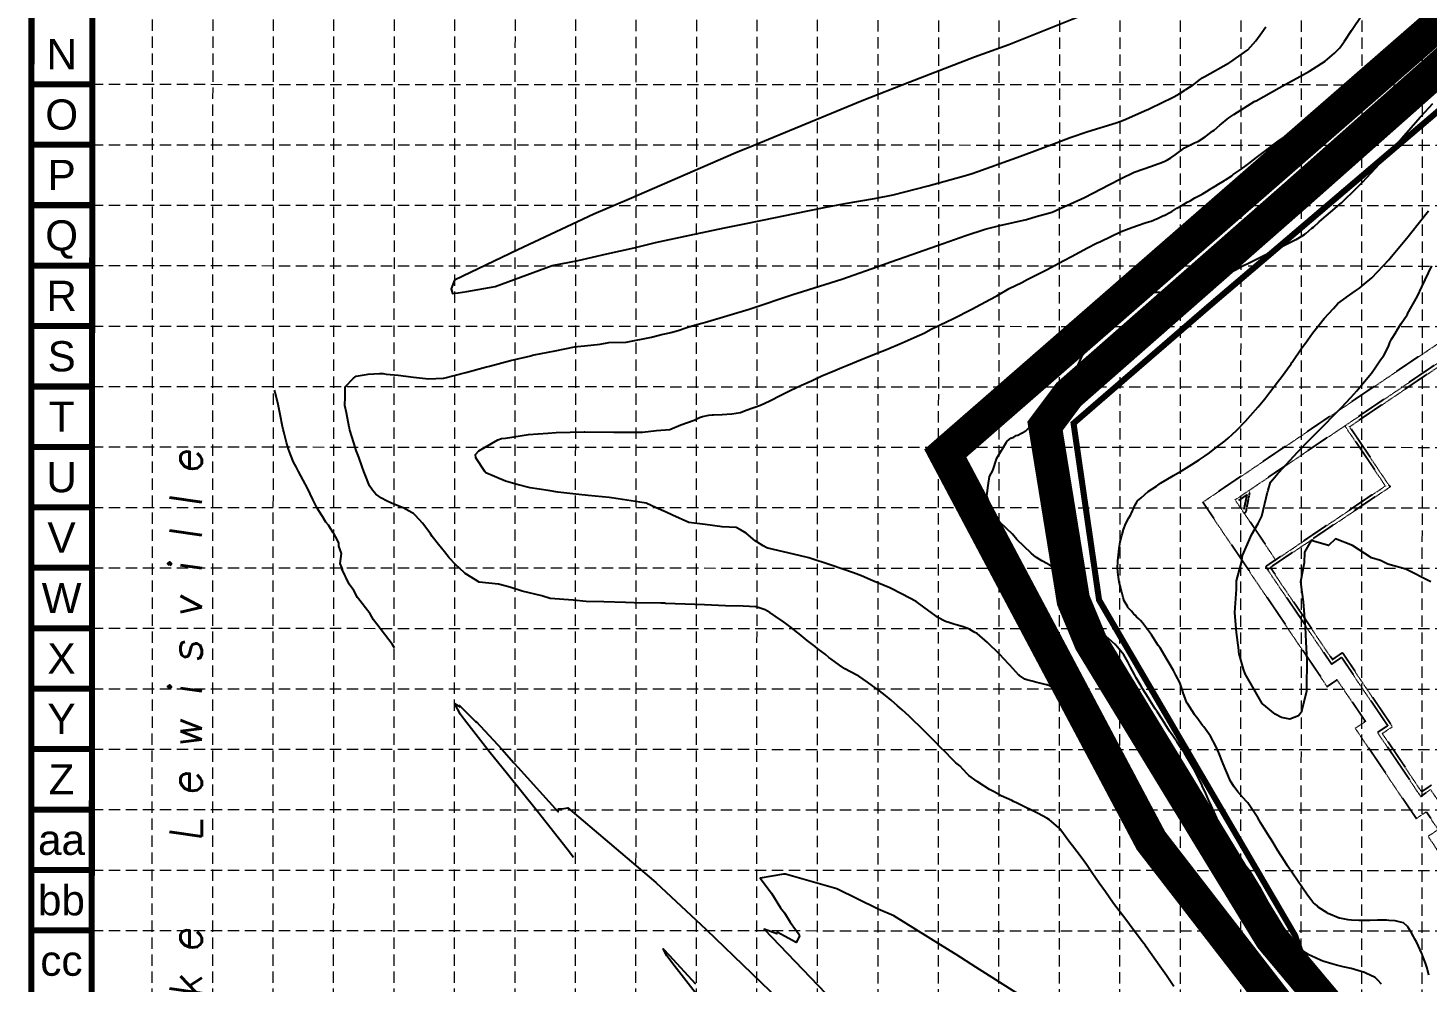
# Model space of a CAD drawing. Extents: x -334 to 9916, y 1271 to 43031.
# Drawn here: x 2420 to 4504, y 2191 to 3611 of the extents above; entities that cross this region are included whole.
import ezdxf
from ezdxf.enums import TextEntityAlignment as Align

# ---------------------------------------------------------------- set-up
doc = ezdxf.new("R2010")
doc.units = 0
doc.header["$LTSCALE"] = 150
doc.header["$MEASUREMENT"] = 0
for name, pattern in [('BGO ACAD 02$0$HIDDEN', [0.375, 0.25, -0.125]), ('DASHED', [0.75, 0.5, -0.25]), ('HIDDEN', [0.375, 0.25, -0.125])]:
    doc.linetypes.add(name, pattern=pattern)
doc.layers.get('0').update_dxf_attribs({"linetype": 'CONTINUOUS'})
for name, color, linetype in [('A5', 5, 'CONTINUOUS'), ('BASE', 7, 'CONTINUOUS'), ('contours-ng', 253, 'CONTINUOUS'), ('FIXTURES', 1, 'CONTINUOUS'), ('GRID', 254, 'HIDDEN'), ('outline2', 5, 'CONTINUOUS'), ('ROOF LINE', 253, 'CONTINUOUS'), ('swppp', 5, 'CONTINUOUS')]:
    doc.layers.add(name, color=color, linetype=linetype)
doc.styles.add('C60', font='SIMPLEX.shx', dxfattribs={"oblique": 8, "height": 2.4})
doc.styles.add('L120', font='simplex.shx', dxfattribs={"height": 4.8})
doc.styles.get("Standard").update_dxf_attribs({"font": 'ARIAL.TTF'})

# ---------------------------------------------------------------- blocks, each defined once
blk = doc.blocks.new('A$C3BC84700')
h = blk.add_hatch(color=7)
h.paths.add_polyline_path([(2194, -8035.5), (1995, -7901.3), (1982.9, -7919.2), (2181.9, -8053.4)])
h.paths.add_polyline_path([(2007.1, -7883.4), (1808.1, -7749.2), (1796, -7767.1), (1995, -7901.3)])
h.paths.add_polyline_path([(1597, -7632.9), (1585, -7650.9), (1783.9, -7785.1), (1796, -7767.1)])
at = {"color": 7}
for p, q in [((1585, -7650.9), (1609.1, -7615)), ((2007.1, -7883.4), (1609.1, -7615)), ((2194, -8035.5), (1597, -7632.9)), ((1585, -7650.9), (1576.9, -7662.8)), ((1982.9, -7919.2), (1585, -7650.9)), ((1783.9, -7785.1), (1808.1, -7749.2)), ((1783.9, -7785.1), (1775.9, -7797)), ((1982.9, -7919.2), (2007.1, -7883.4)), ((2206.1, -8017.6), (2007.1, -7883.4)), ((1982.9, -7919.2), (1974.9, -7931.2)), ((2181.9, -8053.4), (1982.9, -7919.2)), ((2181.9, -8053.4), (2206.1, -8017.6)), ((2181.9, -8053.4), (2173.9, -8065.4))]:
    blk.add_line(p, q, dxfattribs=at)
at = {"color": 7, "style": 'L120'}
for s, height, p in [('60', 23.04, (1589.2, -7691.8)), ('40', 23.04, (1781.8, -7821.7)), ('20', 23.04, (1979, -7958.9)), ('0', 23, (2169.5, -8083.2))]:
    blk.add_text(s, height=height, rotation=146.0052, dxfattribs=at).set_placement(p)

msp = doc.modelspace()

# ---------------------------------------------------------------- linework, layer by layer
at = {"layer": 'BASE', "const_width": 9}
for points in [[(2424.2, 1277.3), (8184.2, 1275.6), (8185.3, 4875.6), (2425.3, 4877.3)], [(2514.1, 1367.3), (8094.5, 1365.5), (8095.4, 4785.7), (2516.2, 4787.5)]]:
    msp.add_lwpolyline(points, close=True, dxfattribs=at)
for points in [[(2514.9, 3527.3), (2424.9, 3527.3)], [(2514.9, 3437.3), (2424.9, 3437.3)], [(2514.8, 3347.3), (2424.8, 3347.3)], [(2514.8, 3257.3), (2424.8, 3257.3)], [(2514.8, 3167.3), (2424.8, 3167.3)], [(2514.8, 3077.3), (2424.8, 3077.3)], [(2514.7, 2987.3), (2424.7, 2987.3)], [(2514.7, 2897.3), (2424.7, 2897.3)], [(2514.7, 2807.3), (2424.7, 2807.3)], [(2514.7, 2717.3), (2424.7, 2717.3)], [(2514.6, 2627.3), (2424.6, 2627.3)], [(2514.6, 2537.3), (2424.6, 2537.3)], [(2514.6, 2447.3), (2424.6, 2447.3)], [(2514.5, 2357.3), (2424.5, 2357.3)], [(2514.5, 2267.3), (2424.5, 2267.3)]]:
    msp.add_lwpolyline(points, dxfattribs=at)
at = {"layer": 'contours-ng', "color": 35, "linetype": 'Continuous'}
for points in [[(4125.2, 2183.6), (4114.3, 2200.2), (4104.6, 2214.1), (4084.3, 2242.9), (4082.9, 2244.8), (4078.3, 2251), (4059.4, 2276), (4053.9, 2283.6), (4035.6, 2307.2), (4023.5, 2324.9), (4014, 2337.9), (4003.3, 2353.6), (3995.3, 2365.3), (3987.3, 2376.2), (3974.7, 2393.1), (3970.6, 2398.4), (3955.4, 2418.5), (3953.8, 2420.5), (3953.4, 2420.8), (3940.2, 2432.1), (3936.3, 2434.5), (3923.2, 2441.6), (3911.4, 2447.6), (3905.1, 2450.5), (3892.3, 2456.7), (3886.7, 2459.2), (3884.1, 2460.6), (3868.2, 2467.9), (3858, 2473.6), (3851, 2477.3), (3835.4, 2486.9), (3834.8, 2487.4), (3832.4, 2489.1), (3820, 2498.2), (3817.5, 2500.5), (3807, 2512.6), (3800.6, 2517), (3794.9, 2522.9), (3784.9, 2533.1), (3779.2, 2538.9), (3769.2, 2549.1), (3763.6, 2554.8), (3753.4, 2565), (3747.6, 2570.7), (3737.4, 2580.6), (3731.3, 2586.4), (3721.1, 2595.8), (3714.2, 2601.9), (3704.4, 2610.4), (3696.2, 2617), (3687.1, 2624.2), (3677, 2631.7), (3669.2, 2637.2), (3656.2, 2645.8), (3653.2, 2647.3), (3635.7, 2656.9), (3627.4, 2662.3), (3614.7, 2671.6), (3611.7, 2673.8), (3606.2, 2678.8), (3595.6, 2686.7), (3591.2, 2690.1), (3579.7, 2699), (3567.5, 2708.9), (3563.7, 2711.9), (3555.7, 2718.4), (3547.8, 2724.4), (3544.4, 2726.9), (3532.1, 2735.5), (3523.9, 2740.8), (3517, 2744.8), (3507.9, 2747.7), (3503.1, 2749.1), (3484.2, 2750), (3457.9, 2750.5), (3426.5, 2752.2), (3412.4, 2752.8), (3368.7, 2754.4), (3367.1, 2754.5), (3361.5, 2754.6), (3322, 2755.3), (3308.9, 2755.5), (3276.8, 2756.5), (3250.6, 2757.3), (3231.3, 2759.1), (3197.1, 2761.8), (3184.8, 2765.7), (3155.3, 2772.7), (3137.1, 2778.6), (3120, 2782.9), (3091.2, 2786.1), (3085.6, 2789.6), (3070.2, 2798.9), (3069.8, 2799.2), (3069.4, 2799.7), (3056.1, 2812.3), (3046.8, 2822.1), (3043, 2826.5), (3039.5, 2831.2), (3030.6, 2841.8), (3021.5, 2854.1), (3018.7, 2857.9), (3016.3, 2861.2), (3006.8, 2874), (2996.4, 2885.4), (2993.7, 2888.2), (2991.7, 2889.3), (2978.2, 2896.5), (2973.4, 2898.4), (2961.6, 2902.9), (2953.5, 2906.8), (2946, 2910.9), (2937.6, 2916.9), (2932.7, 2922.9), (2928, 2929.6), (2921.5, 2945.7), (2919.8, 2950.7), (2917.2, 2957.7), (2912.1, 2972), (2908.2, 2982.2), (2904.8, 2993.5), (2898.9, 3012.5), (2898.1, 3015.3), (2897.6, 3016.9), (2893.7, 3038), (2891.5, 3048.9), (2891.8, 3061.7), (2891.7, 3077), (2904.4, 3089.6), (2908, 3092.7), (2926.1, 3095.8), (2942.9, 3096.8), (2948.3, 3096.6), (2953, 3095.9), (2970.8, 3094.4), (2993.3, 3091.4), (2993.4, 3091.4), (2993.5, 3091.4), (3016, 3088.8), (3037.7, 3089.7), (3038.2, 3089.7), (3038.9, 3089.9), (3071.4, 3097.9), (3102.2, 3106.5), (3104.5, 3107.1), (3106.9, 3107.6), (3137.7, 3115.8), (3168.4, 3123.2), (3170.9, 3123.8), (3173.3, 3124.3), (3204.3, 3130.6), (3233, 3136.3), (3237.7, 3136.7), (3248, 3137.8), (3271.3, 3140.4), (3284.3, 3142.6), (3310.2, 3143.5), (3348, 3150.7), (3349.3, 3151), (3349.9, 3151.1), (3362.8, 3154.6), (3370.1, 3156.4), (3376.4, 3157.9), (3387.3, 3160.9), (3399.1, 3164.8), (3408.4, 3167.4), (3415.5, 3169.4), (3430.2, 3173.6), (3431.7, 3174.1), (3493.1, 3192.2), (3561.3, 3215.3), (3563.2, 3215.9), (3564.7, 3216.5), (3631.1, 3237.3), (3693, 3259.1), (3702.4, 3262.2), (3715.5, 3266.9), (3773.7, 3287.2), (3815.6, 3302), (3844.5, 3311.8), (3866.2, 3316.8), (3905.9, 3326.1), (3920.6, 3330.3), (3944, 3336.9), (3956, 3342.1), (3992.2, 3358.7), (3992.4, 3358.8), (3992.4, 3358.8), (4029.3, 3377.9), (4046.1, 3386.4), (4066.2, 3396.4), (4092, 3405.6), (4101.7, 3408.9), (4104.4, 3409.7), (4110.9, 3412.1), (4116, 3414.7), (4120.8, 3417.9), (4127.3, 3422.4), (4131, 3425.2), (4138.6, 3430.9), (4141.1, 3432.5), (4150, 3437.4), (4156.3, 3440.1), (4161.1, 3442.2), (4162, 3442.8), (4172.1, 3449.1), (4174, 3450.4), (4182.9, 3457.3), (4185.3, 3459.1), (4193.7, 3466.3), (4196.2, 3468.4), (4204.5, 3475.2), (4207.2, 3477.4), (4214.8, 3482.3), (4246.1, 3502.1), (4246.2, 3502.2), (4247.6, 3502.9), (4282.3, 3522), (4286.6, 3524.3), (4318.5, 3541.9), (4327, 3546.8), (4350.6, 3561.8), (4364.4, 3573.7), (4372.6, 3581.4), (4379.4, 3591.4), (4389.8, 3607.2), (4405.9, 3631.9)], [(3993.9, 3631.5), (3879.9, 3586.2), (3828.8, 3567.7), (3732.1, 3530.3), (3661.4, 3502.6), (3539, 3452), (3499.3, 3435.8), (3473.2, 3425.3), (3314.8, 3356), (3261.8, 3334), (3148.8, 3280.7), (3054.5, 3235.7), (3049.5, 3222.5), (3051.8, 3215.8), (3059.8, 3216.9), (3072.9, 3218.9), (3115.2, 3226.2), (3199.7, 3257.4), (3238.7, 3265), (3281.4, 3274.6), (3322, 3283.9), (3353.6, 3291.6), (3404.9, 3302.6), (3456.5, 3313.5), (3483.7, 3319.2), (3513, 3325), (3561.1, 3335.1), (3605, 3344), (3636, 3349.8), (3679.6, 3357.3), (3707.6, 3362.8), (3759.7, 3375.9), (3815.2, 3391.3), (3825.1, 3394.5), (3833.4, 3397.4), (3897.3, 3420.5), (3951.7, 3440.5), (3971.2, 3448.3), (3997.4, 3456.8), (4039.4, 3470), (4050.4, 3474), (4085.2, 3489.1), (4086.7, 3489.9), (4090.7, 3491.6), (4123.4, 3507.8), (4131.9, 3512.3), (4133.1, 3513.2), (4141.8, 3518.6), (4143.1, 3519.5), (4143.2, 3519.6), (4143.4, 3519.7), (4154.2, 3526.3), (4155.5, 3527.3), (4165, 3535), (4166.6, 3536.2), (4171.4, 3539.1), (4206.9, 3558.7), (4207.4, 3559), (4208.8, 3559.9), (4235.5, 3578.7), (4247.3, 3592), (4256.3, 3604.6), (4262.2, 3612.7)], [(4255.5, 2190.1), (4250.1, 2198.1), (4248, 2201.7), (4245, 2207.2), (4240.5, 2215.6), (4240, 2216.5), (4239, 2218.3), (4234.9, 2225.8), (4232.9, 2229.5), (4229.7, 2234.8), (4225.1, 2242.4), (4224.3, 2243.5), (4221.9, 2246.7), (4218.5, 2251.7), (4217.1, 2253.6), (4215.1, 2253.3), (4214.2, 2253.5), (4212.5, 2252.9), (4200.7, 2269.7), (4182.6, 2295.8), (4179.4, 2300.4), (4165.6, 2320.8), (4161.2, 2327.6), (4150.5, 2343.9), (4143.5, 2354.8), (4135.6, 2367.2), (4126.2, 2381.8), (4120.8, 2390.5), (4108.8, 2408.9), (4105.8, 2413.7), (4091, 2436.1), (4090.6, 2436.7), (4088.4, 2439.9), (4074.9, 2459.5), (4072, 2463.6), (4058.8, 2482.1), (4053.9, 2486.6), (4046, 2494.1), (4036.6, 2500.2), (4031.1, 2504.8), (4019.4, 2513.9), (4017.2, 2516.8), (4006.1, 2530.6), (4005, 2532.4), (3995.9, 2547.6), (3994.9, 2549.4), (3987.3, 2564.6), (3985.9, 2567.3), (3979.2, 2581.7), (3977.3, 2585.5), (3970.8, 2598.7), (3968.4, 2603.4), (3960.8, 2615.7), (3957.9, 2620.2), (3955.8, 2622.1), (3948.6, 2627.8), (3947.2, 2628.6), (3940.2, 2631.6), (3936.9, 2632.8), (3936, 2633), (3925.8, 2635.7), (3921.2, 2636.6), (3914.5, 2638.4), (3906.7, 2640.5), (3903.6, 2641.7), (3895.6, 2646.8), (3894.6, 2647.5), (3881.2, 2662.2), (3879.4, 2664.2), (3866.1, 2678.3), (3863.9, 2680.6), (3850.1, 2694.2), (3847.9, 2696.2), (3832.4, 2709.4), (3831.7, 2709.9), (3829.2, 2711.2), (3821.7, 2715.4), (3818.9, 2716.8), (3810.2, 2719.9), (3801.2, 2722.6), (3797.7, 2723.6), (3790.5, 2725.7), (3785.2, 2727.4), (3783.3, 2728.3), (3775.2, 2732.8), (3755, 2747.3), (3742, 2757.1), (3721.1, 2768), (3702.8, 2777.3), (3677.5, 2787.8), (3660.3, 2795.2), (3648.7, 2799.6), (3615.4, 2811.2), (3582.1, 2822.2), (3567.8, 2825.5), (3520.8, 2836.5), (3519.7, 2837.1), (3514.2, 2840.2), (3504.6, 2846), (3502.1, 2847.7), (3488.6, 2859), (3480.1, 2863.9), (3473.7, 2867.3), (3452.8, 2868.2), (3427.7, 2871.6), (3403.3, 2874.9), (3379.3, 2885.6), (3369.7, 2890.3), (3354.5, 2896.7), (3339.9, 2903.5), (3330.6, 2905), (3298.4, 2910.2), (3284.9, 2911.8), (3253.3, 2915), (3239.6, 2916.6), (3208.6, 2919.9), (3194.2, 2922.2), (3167, 2926.6), (3147.9, 2931.4), (3130.4, 2936.1), (3101.1, 2948.7), (3100.5, 2949.2), (3099.5, 2950.6), (3086.5, 2971), (3085.8, 2976.1), (3090.9, 2981.7), (3119.1, 2997.9), (3124.7, 2999.8), (3130.6, 3000.4), (3164.6, 3005.8), (3193.5, 3007.9), (3206.1, 3008.7), (3247.8, 3009.9), (3248.3, 3009.9), (3248.5, 3009.9), (3291.6, 3009.1), (3299.6, 3009.3), (3334.5, 3009.2), (3355, 3011.7), (3375.3, 3013.4), (3391.4, 3020.4), (3411.2, 3027.4), (3419.2, 3031), (3423.8, 3032.7), (3433.1, 3034.4), (3438, 3034.9), (3439.9, 3035.2), (3453, 3035.5), (3460, 3036.2), (3467.6, 3036.7), (3480.4, 3038.8), (3488.7, 3041.9), (3509.9, 3049.5), (3523.7, 3056.1), (3540.5, 3064.3), (3555.2, 3071.6), (3571, 3079.3), (3585.9, 3085.9), (3601.3, 3093), (3620.5, 3101.2), (3631.3, 3105.8), (3638.7, 3108.8), (3661.2, 3117.8), (3687.2, 3128.4), (3691, 3129.7), (3697.8, 3132.5), (3720.9, 3142.1), (3739, 3150.5), (3754.6, 3157.3), (3755.4, 3157.7), (3756.1, 3158.1), (3764, 3162.7), (3788, 3174.1), (3796.5, 3177.9), (3824.8, 3192.3), (3851.2, 3206.6), (3862, 3212.5), (3880.4, 3223.2), (3899.1, 3232.4), (3906.9, 3236.4), (3936, 3251.2), (3961.4, 3264.8), (3973.1, 3270.9), (3996.7, 3283.7), (4010.2, 3290.5), (4015.9, 3293.4), (4046.8, 3308.1), (4063, 3313.9), (4082.4, 3321), (4087.7, 3322.7), (4091.5, 3323.7), (4099.3, 3326.8), (4100.9, 3327.5), (4109.1, 3331.4), (4110.5, 3332), (4110.8, 3332.1), (4120.2, 3337), (4122.3, 3338), (4130, 3342.6), (4133.7, 3344.6), (4139.9, 3348.5), (4145.1, 3351.6), (4149.6, 3354), (4156.5, 3358.1), (4165.4, 3362.8), (4167.6, 3363.8), (4177.8, 3369.9), (4178.6, 3370.4), (4186.7, 3375.5), (4189.5, 3377.2), (4189.9, 3377.4), (4200.5, 3384), (4202, 3384.9), (4211.4, 3391.2), (4213.8, 3392.8), (4222.3, 3398.7), (4225.5, 3400.9), (4233.2, 3406.6), (4236.9, 3409.4), (4244, 3414.9), (4248.2, 3418.1), (4258.2, 3425.6), (4282.4, 3444), (4284.3, 3445.3), (4285, 3445.8), (4313.2, 3465.1), (4323.2, 3471.4), (4343.2, 3484.9), (4361.8, 3496.4), (4374.2, 3504.7), (4400.7, 3521.2), (4405.6, 3524.5), (4424.3, 3536.6), (4436.3, 3544.3), (4439.3, 3546.2), (4464.6, 3564), (4475.7, 3574.4), (4485.7, 3583.6), (4494.5, 3596), (4503.9, 3609.5)], [(4434.5, 2187.5), (4428.9, 2193.5), (4425, 2197.3), (4411.2, 2203.9), (4409.3, 2204.7), (4394.2, 2209.1), (4389.1, 2210.6), (4377.4, 2213.1), (4367.3, 2215.8), (4360.5, 2217.4), (4347.2, 2221.7), (4343.4, 2222.9), (4330.5, 2228.8), (4326.1, 2230.8), (4316.8, 2237), (4308.2, 2243.1), (4306.2, 2244.8), (4304.9, 2245.9), (4299.8, 2250.7), (4295.6, 2255.5), (4293.5, 2258.2), (4288.5, 2266), (4288.2, 2266.5), (4288, 2266.8), (4285.7, 2271.3), (4283.3, 2275.9), (4283.1, 2276.2), (4283, 2276.6), (4280.6, 2281.1), (4278.6, 2285.1), (4278.1, 2286), (4277.6, 2287.1), (4275.5, 2290.9), (4273.8, 2294.1), (4272.9, 2295.8), (4271.9, 2297.8), (4270.3, 2300.7), (4266.3, 2307.9), (4254.3, 2329.7), (4251.4, 2334.4), (4237.2, 2357.1), (4236.6, 2358.1), (4236.4, 2358.3), (4221.9, 2374.7), (4215.6, 2383.7), (4211.1, 2389.6), (4202, 2407.5), (4200.3, 2410.9), (4190.3, 2432.5), (4189.5, 2434.4), (4178.9, 2457.8), (4178.6, 2458.5), (4172.8, 2471.3), (4167.7, 2482.4), (4167.4, 2483), (4156.9, 2504.4), (4155.2, 2507.8), (4146.1, 2522.9), (4141.2, 2531.4), (4135.9, 2539.4), (4130.1, 2547.7), (4123.9, 2557.1), (4119, 2564.2), (4112.3, 2574.7), (4108.2, 2580.8), (4101, 2592.1), (4097.5, 2597.4), (4090, 2609.4), (4086.9, 2614.2), (4079.2, 2626.5), (4076.6, 2631.1), (4069, 2643.4), (4066.8, 2648.4), (4060.9, 2659.3), (4057, 2667.5), (4050.7, 2677.5), (4043.9, 2686.4), (4039.2, 2692), (4038.8, 2692.4), (4038.2, 2693), (4032.8, 2697.6), (4027.8, 2701.9), (4026.8, 2702.7), (4025.9, 2703.4), (4024, 2705.4), (4020.6, 2709.2), (4018.6, 2711.9), (4014.8, 2717.1), (4011.6, 2721.7), (4008.9, 2725.6), (4004.8, 2731.6), (4003, 2734.2), (3998, 2741.4), (3997, 2743), (3991.6, 2751.2), (3990.8, 2753.1), (3986.8, 2761), (3984.5, 2767.8), (3982.4, 2773.1), (3979.6, 2779.4), (3975.6, 2785.4), (3975.1, 2786.2), (3967.6, 2792.6), (3965.4, 2794.1), (3959.3, 2799.3), (3954.2, 2802.3), (3950.4, 2805.5), (3942.2, 2810.1), (3940.8, 2811.3), (3935.4, 2814.3), (3930.8, 2816.8), (3929, 2817.6), (3921, 2822.5), (3916.7, 2825.4), (3912.7, 2829.1), (3891.4, 2849.3), (3885, 2857.3), (3857.2, 2883.9), (3856.8, 2885.3), (3846.7, 2914.5), (3849, 2929.9), (3851, 2943.1), (3856.1, 2952), (3862, 2970.8), (3876.1, 2994.2), (3876.6, 2995.2), (3880.9, 2998.8), (3882.7, 3000.5), (3886.9, 3001.9), (3890.6, 3004.3), (3893, 3004.8), (3898.7, 3008), (3898.9, 3008), (3899.5, 3008.4), (3904.8, 3011.1), (3905.9, 3012.3), (3909.6, 3015.8), (3911.3, 3018.4), (3913, 3020.3), (3914.8, 3022.1), (3917.9, 3024.1), (3919.3, 3024.9), (3923.7, 3027.4), (3924.1, 3027.6), (3925.8, 3028.6), (3928.6, 3030.4), (3929.1, 3030.8), (3932.7, 3033.6), (3934, 3034.6), (3936.6, 3037), (3938.4, 3038.8), (3940.4, 3040.5), (3942.6, 3043), (3956.4, 3059), (3958.4, 3061), (3968.8, 3079.3), (3970.1, 3081.5), (3970.2, 3081.8), (3980, 3103.2), (3980.3, 3103.9), (3989.7, 3124.9), (3990.2, 3125.9), (4000.6, 3145.9), (4002, 3148.4), (4013.6, 3165.6), (4018.5, 3171.7), (4029.5, 3183.6), (4044.5, 3196.9), (4048.3, 3199.7), (4052.8, 3202.6), (4061.5, 3207.3), (4071, 3212.4), (4081.5, 3215.7), (4085.9, 3216.8), (4088.5, 3217.2), (4098.3, 3217.7), (4104.6, 3217.7), (4111, 3217.1), (4118.9, 3216.4), (4123.8, 3215.7), (4133, 3214.9), (4136.5, 3214.5), (4148.3, 3214.6), (4149.1, 3214.6), (4150.8, 3215), (4161.4, 3217), (4171.6, 3222.5), (4173.1, 3223.3), (4173.8, 3223.8), (4175.5, 3225), (4189.4, 3234.7), (4194.9, 3238.5), (4206.8, 3245.4), (4217.2, 3251.2), (4225.9, 3255.8), (4239.5, 3262.6), (4246.2, 3266), (4262, 3273.7), (4266.7, 3276.1), (4284.4, 3284.9), (4287, 3286.3), (4306.8, 3296), (4307.5, 3296.4), (4319.8, 3303.8), (4321.9, 3305.3), (4330.9, 3312.9), (4333, 3314.7), (4341.7, 3322.3), (4352.1, 3331.2), (4375, 3351), (4397.2, 3372.8), (4406.2, 3381.7), (4431.7, 3409.3), (4435.9, 3413.9), (4462.2, 3443.9), (4464.8, 3446.9), (4492, 3478.2), (4493.6, 3480), (4510.8, 3498.9)], [(4504.7, 2200.9), (4502.3, 2211.1), (4499.9, 2218.6), (4495.5, 2230.1), (4494.7, 2231.9), (4493.7, 2234), (4489.4, 2243.8), (4486.3, 2250.1), (4484.1, 2254.5), (4481.9, 2258.3), (4478.6, 2264.5), (4474.1, 2271.5), (4473.1, 2273), (4472.6, 2273.5), (4467.3, 2278.4), (4462.7, 2279.5), (4454.6, 2281.7), (4445.2, 2282.3), (4441.6, 2282.7), (4430.1, 2282.6), (4428.6, 2282.6), (4416.9, 2282.3), (4415.6, 2282.3), (4415.4, 2282.3), (4402.6, 2282.2), (4400.5, 2282.2), (4389.6, 2282.5), (4384.9, 2283), (4372.4, 2285.5), (4371.3, 2285.8), (4355.1, 2292.3), (4353.6, 2293.3), (4340.2, 2302.1), (4337.9, 2304.4), (4333.2, 2308.4), (4332.9, 2308.7), (4332.4, 2309.3), (4329.3, 2313.4), (4324.2, 2319.9), (4309.4, 2341.6), (4309.4, 2341.6), (4309.4, 2341.6), (4294.6, 2363.7), (4290.6, 2370), (4279.8, 2386.9), (4272.6, 2398.6), (4264.9, 2411), (4254.8, 2427.2), (4250.1, 2435), (4236.4, 2455.7), (4235.3, 2457.4), (4233.1, 2459.8), (4220.5, 2473.9), (4215.2, 2481.4), (4209.8, 2489.8), (4202.8, 2506), (4198.9, 2515.4), (4192.3, 2531.9), (4188.1, 2540.6), (4179.8, 2556.4), (4169.7, 2570.4), (4168.2, 2572.5), (4159.4, 2584.2), (4156.3, 2588.4), (4155.9, 2589.1), (4145.5, 2605), (4144.7, 2606.4), (4142.7, 2611.7), (4139.2, 2621), (4138, 2624.6), (4134.1, 2636.7), (4128.5, 2647.5), (4124.8, 2654.4), (4116.9, 2668), (4113.9, 2672.9), (4104.8, 2687.9), (4102.1, 2691.8), (4092.2, 2707.3), (4089, 2711.4), (4078.6, 2725.5), (4075.5, 2728.6), (4073.2, 2731.3), (4069.8, 2734.5), (4067.5, 2736.8), (4065.7, 2738.5), (4062.1, 2742.6), (4057, 2748.3), (4056.9, 2748.5), (4056.6, 2749), (4052.8, 2755.8), (4051.5, 2758), (4049.9, 2763.1), (4049.3, 2765.1), (4047.8, 2770.9), (4047.5, 2772.2), (4046, 2778.7), (4045.8, 2779.2), (4044.6, 2784.1), (4044.1, 2786.3), (4044, 2786.6), (4042.3, 2797), (4041.8, 2801.2), (4041.6, 2807.3), (4041.8, 2816.2), (4041.8, 2817.1), (4041.9, 2817.8), (4042.7, 2826.7), (4043.9, 2836.1), (4043.9, 2836.2), (4043.9, 2836.3), (4045.5, 2845.9), (4047.3, 2853.5), (4047.7, 2855.3), (4048.2, 2857), (4050.5, 2864.4), (4053.9, 2873.2), (4053.9, 2873.2), (4054, 2873.3), (4058.4, 2881.6), (4060.9, 2885.7), (4062.4, 2888.7), (4064, 2891.9), (4065.1, 2894.9), (4066.8, 2899), (4067.7, 2901.2), (4070, 2905), (4071.1, 2906.8), (4076.6, 2911.6), (4087.2, 2921.1), (4099.3, 2929), (4105.6, 2933.3), (4113.8, 2938.3), (4124.8, 2944.9), (4137.7, 2952.3), (4144, 2956.4), (4151.9, 2961.3), (4162.8, 2968.3), (4171.9, 2974), (4178.3, 2978.7), (4181.5, 2981.1), (4190.3, 2987.9), (4199.9, 2995.1), (4202.2, 2997.1), (4206, 3000.3), (4212.8, 3006.4), (4218.5, 3011.7), (4232, 3025.9), (4239.6, 3034.1), (4250.6, 3046.9), (4260.7, 3059.1), (4268.3, 3068.9), (4281.3, 3085.6), (4285, 3090.9), (4299.7, 3111), (4301, 3112.8), (4301.3, 3113.4), (4316, 3134.8), (4321.2, 3141.7), (4331.7, 3156.7), (4341.5, 3168.9), (4349, 3178.7), (4362.8, 3193.3), (4369.6, 3200.8), (4381.6, 3210), (4382.1, 3210.4), (4382.4, 3210.5), (4395.8, 3219.9), (4401.9, 3223.9), (4408.5, 3229.5), (4420, 3238.9), (4445.1, 3266.1), (4449.5, 3271.1), (4474, 3300.9), (4477.4, 3305.1), (4504.5, 3339.1)], [(4507.7, 2786.6), (4470.5, 2805.1), (4443.7, 2812.7), (4432.7, 2818), (4419.3, 2822.1), (4391.2, 2840.3), (4365.9, 2850.4), (4355.6, 2840.5), (4329.6, 2848.1), (4320, 2830.6), (4319.3, 2814.9), (4313.8, 2786.5), (4315.9, 2771), (4317.8, 2756.8), (4320.9, 2719), (4321.6, 2697), (4323.2, 2669.5), (4323, 2628.4), (4322.6, 2623), (4314.6, 2591.8), (4311.1, 2586.9), (4297.9, 2581.8), (4285.8, 2584.3), (4275.9, 2589.5), (4256.6, 2605.3), (4245, 2626), (4231.6, 2649.4), (4228.8, 2656.6), (4222.6, 2679.4), (4222.1, 2682), (4221.9, 2684.5), (4218.6, 2710.8), (4216.1, 2740.2), (4216, 2740.5), (4216, 2740.7), (4218.6, 2775.4), (4218.7, 2788), (4226, 2815.4), (4227.6, 2825.6), (4235.1, 2842.6), (4241, 2856.5), (4250.8, 2873.3), (4256.4, 2884.2), (4264.8, 2920.1), (4265.3, 2920.9), (4265.9, 2922.8), (4269.2, 2935), (4275, 2942), (4280.3, 2947.9), (4281.8, 2949.1), (4303.9, 2973.4), (4304.6, 2974), (4309.5, 2979.3), (4327.7, 2998.5), (4330.6, 3001.5), (4351.3, 3022.1), (4361.2, 3032.3), (4374.8, 3045.8), (4388.6, 3060.8), (4397.7, 3070.6), (4409.3, 3084.7), (4419.6, 3097.2), (4425, 3105.1), (4432.7, 3116.8), (4437.7, 3123.5), (4439.7, 3127.1), (4445.1, 3138.2), (4447, 3142.6), (4449.2, 3147.7), (4455.5, 3157.6), (4456.4, 3159.4), (4457.3, 3160.8), (4463.6, 3171.1), (4472.4, 3183.8), (4472.5, 3184), (4472.7, 3184.2), (4472.9, 3184.4), (4473.3, 3185.3), (4487.9, 3211.8), (4494.5, 3225.5), (4509.2, 3256.8)], [(2965.3, 2687.9), (2961.7, 2693.8), (2934.2, 2729.6), (2928.8, 2738.9), (2910.2, 2763.1), (2904.7, 2773.3), (2897.9, 2782.8), (2892.9, 2793.2), (2891.6, 2795.5), (2887.1, 2805.7), (2887.8, 2805.4), (2884.4, 2813.9), (2886.3, 2828.8), (2882.5, 2839.4), (2882.4, 2843.8), (2879.5, 2850.5), (2875.4, 2857.6), (2873.9, 2859.2), (2866.9, 2870.8), (2863.2, 2875.3), (2857.9, 2883.7), (2852.7, 2891.9), (2849.7, 2897), (2843.6, 2909.2), (2839.7, 2917.4), (2835.6, 2925.8), (2829.4, 2937.6), (2822.4, 2950.5), (2818.7, 2957.7), (2815.1, 2964.6), (2810.4, 2975.9), (2807.3, 2984), (2804.4, 2994.1), (2800.4, 3009.8), (2799.6, 3013.2), (2798.1, 3020.1), (2795.5, 3033), (2794.1, 3040.5), (2791.6, 3052.8), (2787.4, 3068.4), (2786.5, 3071.7)], [(3231.9, 2375.9), (3222.1, 2388.3), (3178, 2444.3), (3131.4, 2502.4), (3107.9, 2531.8), (3069.4, 2580.8), (3063.4, 2589.1), (3063.1, 2589.7), (3055.5, 2603.7), (3054.8, 2605.3), (3062.8, 2600.5), (3062, 2602.3), (3087.3, 2577.1), (3086.9, 2578.3), (3125, 2537.1), (3142.9, 2517), (3148.7, 2510.6), (3209, 2443.7), (3209.6, 2448.4), (3217.5, 2448.7), (3223.3, 2450.1), (3285.2, 2397.5), (3354.2, 2338.6), (3429.3, 2268.5), (3565.3, 2137.6)], [(3895.5, 2171.3), (3830.6, 2212.5), (3801.3, 2231.7), (3792.3, 2237), (3708.6, 2288.9), (3685.4, 2299.2), (3623.7, 2329.1), (3606.5, 2334.2), (3547.4, 2351), (3546.3, 2351.1), (3544.5, 2351), (3509.7, 2345), (3526.2, 2323), (3539.8, 2301.1), (3545.9, 2293.3), (3554.2, 2279.4), (3566, 2263.2), (3568, 2259.1), (3564.8, 2251.7), (3562.9, 2249.5), (3535.1, 2264.9), (3534.6, 2262.5), (3515.4, 2269.4), (3653.1, 2126)], [(3416.5, 2170.5), (3381.4, 2214.9), (3370.5, 2229.6), (3365.1, 2240), (3374.3, 2230.6), (3413.5, 2187.9)]]:
    msp.add_lwpolyline(points, dxfattribs=at)
at = {"layer": 'contours-ng', "color": 35, "linetype": 'HIDDEN', "ltscale": 0.002, "const_width": 9}
msp.add_lwpolyline([(4399.3, 1840.5), (4384.1, 1935.1), (4382.9, 2036.5), (4306, 2259.4), (4014, 2759.4), (3976, 3022.4), (4176.8, 3196.1), (4635.1, 3586.5)], dxfattribs=at)
at = {"layer": 'FIXTURES', "color": 7, "linetype": 'BGO ACAD 02$0$HIDDEN', "ltscale": 0.002}
for p, q in [((4379.9, 3018.8), (4236.4, 2922.1)), ((4230, 2888.7), (4276.9, 2819.1))]:
    msp.add_line(p, q, dxfattribs=at)
at = {"layer": 'GRID', "color": 252, "linetype": 'HIDDEN', "lineweight": 0, "ltscale": 0.45}
for p, q in [((2605, 4788.1), (2604, 1636.9)), ((2695, 4788.1), (2694, 1636.9)), ((2785, 4788.1), (2784, 1636.8)), ((2875, 4788.1), (2874, 1636.8)), ((2965, 4788), (2964, 1636.8)), ((3055, 4788), (3054, 1636.8)), ((3145, 4788), (3144, 1636.7)), ((3235, 4788), (3234, 1636.7)), ((3325, 4787.9), (3324, 1636.7)), ((3415, 4787.9), (3414, 1636.7)), ((3505, 4787.9), (3504, 1636.6)), ((3595, 4787.8), (3594, 1636.6)), ((3685.3, 4787), (3684.3, 1636.6)), ((3775.3, 4786.9), (3774.3, 1636.5)), ((3865.3, 4786.9), (3864.3, 1636.5)), ((3955.3, 4786.9), (3954.3, 1636.5)), ((4045.3, 4786.9), (4044.3, 1636.5)), ((4135.3, 4786.8), (4134.3, 1636.4)), ((4225.3, 4786.8), (4224.3, 1636.4)), ((4315.3, 4786.8), (4314.3, 1636.4)), ((4405.3, 4786.8), (4404.3, 1636.4)), ((4495.3, 4786.7), (4494.3, 1636.3)), ((2514.9, 3527.3), (8094.9, 3525.6)), ((2514.9, 3437.3), (8094.9, 3435.6)), ((2514.8, 3347.3), (8094.8, 3345.6)), ((2514.8, 3257.3), (8094.8, 3255.6)), ((2514.8, 3167.3), (8094.8, 3165.6)), ((2514.8, 3077.3), (8094.8, 3075.6)), ((2514.7, 2987.3), (8094.7, 2985.6)), ((2514.7, 2897.3), (8094.7, 2895.6)), ((2514.7, 2807.3), (8094.7, 2805.6)), ((2514.7, 2717.3), (8094.7, 2715.6)), ((2514.6, 2627.3), (8094.6, 2625.6)), ((2514.6, 2537.3), (8094.6, 2535.6)), ((2514.6, 2447.3), (8094.6, 2445.6)), ((2514.5, 2357.3), (8094.5, 2355.6)), ((2514.5, 2267.3), (8094.5, 2265.6))]:
    msp.add_line(p, q, dxfattribs=at)
at = {"layer": 'outline2', "color": 7, "linetype": 'BGO ACAD 02$0$HIDDEN', "ltscale": 0.002}
for p, q in [((4523.6, 3109.7), (4386.8, 3017.4)), ((4386.8, 3017.4), (4447.2, 2927.9)), ((4447.2, 2927.9), (4268.9, 2807.7)), ((4268.9, 2807.7), (4361.2, 2670.9)), ((4361.2, 2670.9), (4376.1, 2681)), ((4376.1, 2681), (4450.5, 2570.7)), ((4450.5, 2570.7), (4435.6, 2560.6)), ((4435.6, 2560.6), (4494, 2474)), ((4494, 2474), (4508.9, 2484.1))]:
    msp.add_line(p, q, dxfattribs=at)
at = {"layer": 'outline2', "color": 7, "linetype": 'BGO ACAD 02$0$HIDDEN', "ltscale": 0.002, "flags": 128}
for points in [[(4524.9, 3116.7), (4379.9, 3018.8), (4440.3, 2929.3), (4262, 2809), (4359.9, 2663.9), (4374.8, 2674), (4443.6, 2572), (4428.6, 2562), (4492.7, 2467.1), (4507.6, 2477.1), (4552.1, 2411.2), (4537.1, 2401.1), (4631.1, 2261.9)], [(4230, 2888.7), (4232.9, 2890.7), (4238.4, 2919.2), (4236.4, 2922.1), (4216.5, 2908.6), (4230, 2888.7)]]:
    msp.add_lwpolyline(points, dxfattribs=at)
at = {"layer": 'outline2', "color": 7, "linetype": 'BGO ACAD 02$0$HIDDEN', "flags": 128}
msp.add_lwpolyline([(4230.1, 2894.8), (4234.3, 2916.4), (4221.4, 2907.7), (4230.1, 2894.8)], dxfattribs=at)
at = {"layer": 'ROOF LINE', "color": 7, "linetype": 'BGO ACAD 02$0$HIDDEN', "ltscale": 0.002, "flags": 128}
msp.add_lwpolyline([(5465.9, 3780.3), (4168.3, 2905), (4353.4, 2630.6), (4368.3, 2640.7), (4410.3, 2578.5), (4395.3, 2568.5), (4486.2, 2433.7), (4501.1, 2443.8), (4518.7, 2417.7), (4503.8, 2407.6), (4624.6, 2228.6), (4872.1, 2395.5), (4959.3, 2266.2), (5496.3, 2628.4)], dxfattribs=at)
at = {"layer": 'swppp', "color": 1, "linetype": 'DASHED', "ltscale": 3, "const_width": 50, "flags": 128}
msp.add_lwpolyline([(6274.4, 3111.3), (6197.9, 3188.3), (6475.1, 3440.5), (7012.3, 3902), (7078, 3904.9), (7152.4, 3893.7), (7299.1, 4156.4), (6934.7, 4492.3), (6498.3, 4647.1), (6109.8, 4605.7), (5631.2, 4426), (5232.8, 4203.4), (4924, 3969.2), (4516.4, 3615.4), (3785.1, 2977.8), (4091.3, 2400.9), (4453.4, 1932.7), (4611.2, 2112.9), (4627.8, 2242.2), (4846.8, 2411.8), (5213.6, 2647.1), (5481.8, 2792.1), (5763.3, 2827.3), (6060.5, 2882.4)], close=True, dxfattribs=at)
at = {"layer": 'swppp', "color": 200, "linetype": 'Continuous', "ltscale": 100, "const_width": 50, "flags": 128}
msp.add_lwpolyline([(7100.2, 3929.3), (7218.2, 4159.9), (7042.7, 4333.4), (6854.6, 4461.8), (6662.3, 4532.7), (6456.1, 4587.2), (6271.2, 4571.6), (5963.6, 4484), (5686.8, 4377.1), (5456.4, 4287.3), (5066.3, 4000.4), (4651.6, 3667.7), (4308.2, 3363.5), (3968.9, 3065.6), (3933.6, 3018.4), (3975.7, 2759.1), (4001.6, 2696.8), (4199.1, 2372.4), (4270.4, 2255.9), (4419.8, 2077.9), (4483, 2039.2)], dxfattribs=at)

# ---------------------------------------------------------------- block references
at = {"layer": 'A5', "color": 7, "linetype": 'HIDDEN', "ltscale": 100, "rotation": 213.9999999997133}
msp.add_blockref('A$C3BC84700', (9100.2, -1653.8), dxfattribs=at)

# ---------------------------------------------------------------- texts
at = {"layer": 'BASE'}
for s, p in [('N', (2469.9, 3572.3)), ('O', (2469.9, 3482.3)), ('P', (2469.9, 3392.3)), ('Q', (2469.8, 3302.3)), ('R', (2469.8, 3212.3)), ('S', (2469.8, 3122.3)), ('T', (2469.8, 3032.3)), ('U', (2469.7, 2942.3)), ('V', (2469.7, 2852.3)), ('W', (2469.7, 2762.3)), ('X', (2469.6, 2672.3)), ('Y', (2469.6, 2582.3)), ('Z', (2469.6, 2492.3)), ('aa', (2469.6, 2402.3)), ('bb', (2469.5, 2312.3)), ('cc', (2469.5, 2222.3))]:
    msp.add_text(s, height=45, rotation=359.9828, dxfattribs=at).set_placement(p, align=Align.MIDDLE_CENTER)
at = {"layer": 'swppp', "color": 5, "style": 'C60', "oblique": 8}
msp.add_text('L a k e   L e w i s v i l l e', height=48, rotation=90, dxfattribs=at).set_placement((2678.5, 2025.8))

doc.saveas('drawing.dxf')
